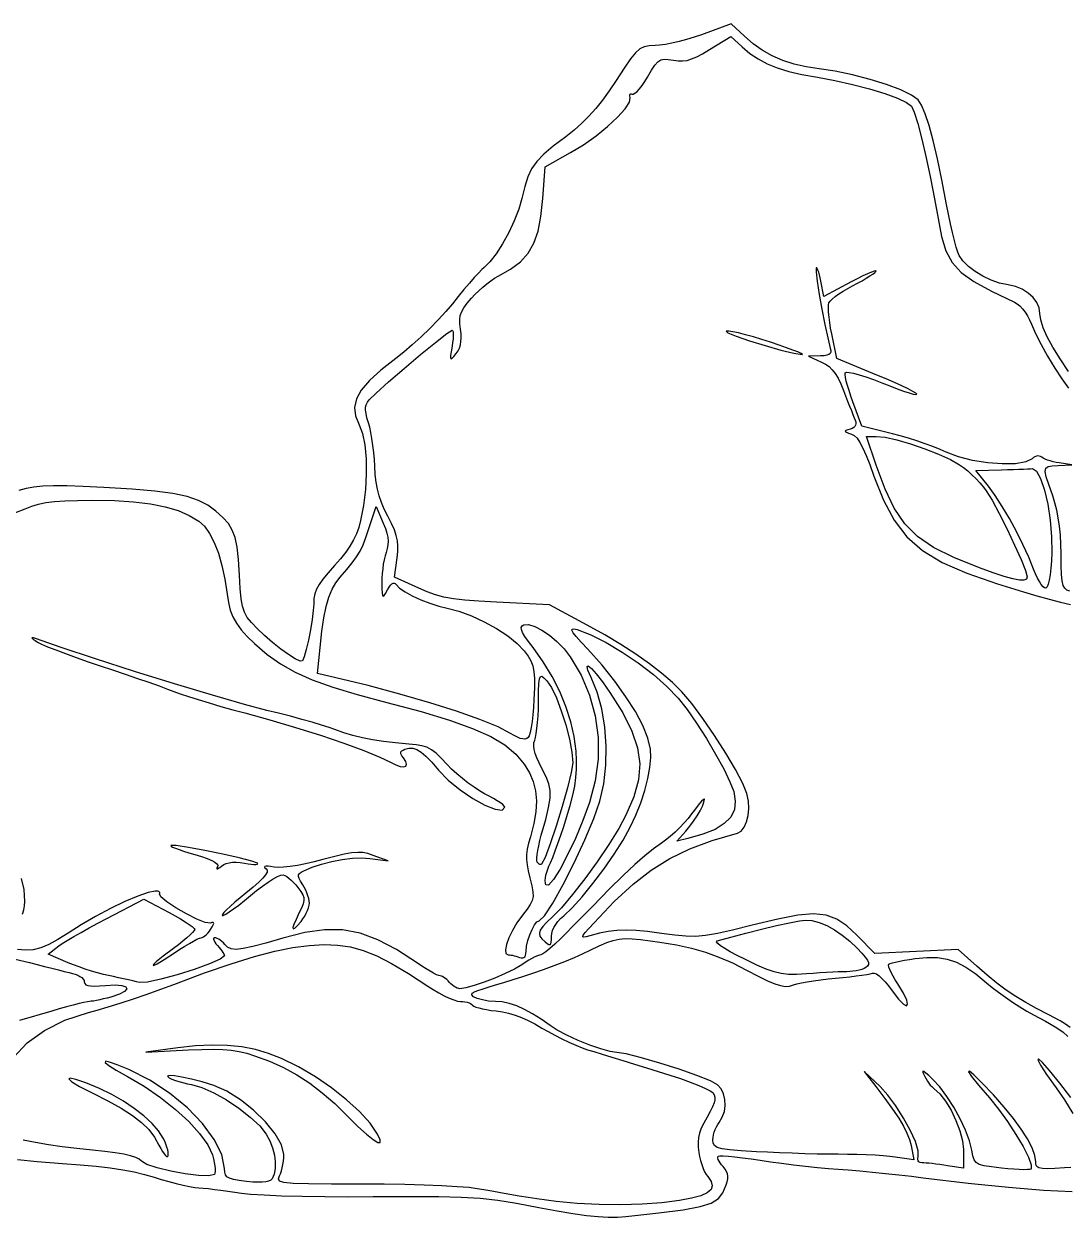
# Model space of a CAD drawing. Header units: metres. Extents: x 225 to 2031, y 224 to 1081.
# Drawn here: x 1498.9 to 1848.6, y 242.4 to 642.3 of the extents above; entities that cross this region are included whole.
import ezdxf

# ---------------------------------------------------------------- set-up
doc = ezdxf.new("R2010")
doc.units = ezdxf.units.M
doc.layers.add('rockery', color=7, linetype='Continuous')

msp = doc.modelspace()

# ---------------------------------------------------------------- linework, layer by layer
at = {"layer": 'rockery'}
for points in [[(1849.09, 525.76), (1846.21, 530.02), (1843.82, 533.9), (1841.94, 537.39), (1840.58, 540.46), (1839.76, 543.08), (1839.49, 545.24), (1839.21, 547.14), (1838.42, 548.96), (1837.18, 550.62), (1835.54, 552.09), (1833.56, 553.32), (1831.3, 554.24), (1828.81, 554.81), (1825.96, 555.43), (1823.1, 556.43), (1820.33, 557.73), (1817.76, 559.27), (1815.5, 560.99), (1813.67, 562.82), (1812.36, 564.7), (1811.93, 565.76), (1811.4, 567.46), (1810.79, 569.68), (1810.15, 572.33), (1809.48, 575.31), (1808.82, 578.49), (1808.19, 581.8), (1806.64, 589.97), (1805.15, 597.1), (1803.71, 603.18), (1802.34, 608.2), (1801.04, 612.16), (1799.79, 615.05), (1798.62, 616.85), (1796.46, 618.39), (1792.81, 620.12), (1788.04, 621.9), (1782.53, 623.62), (1776.68, 625.16), (1770.86, 626.4), (1765.45, 627.22), (1761.13, 627.87), (1757.08, 628.81), (1753.28, 630.05), (1749.72, 631.59), (1746.4, 633.44), (1743.3, 635.61), (1740.41, 638.1), (1736.02, 642.27), (1726, 638.65), (1723.57, 637.83), (1721.04, 637.06), (1718.53, 636.39), (1716.12, 635.82), (1713.91, 635.38), (1711.99, 635.1), (1710.46, 634.99), (1708.44, 634.92), (1706.81, 634.62), (1705.38, 633.91), (1703.92, 632.6), (1702.25, 630.51), (1700.15, 627.45), (1697.41, 623.25), (1695.1, 619.78), (1692.85, 616.68), (1690.6, 613.89), (1688.31, 611.34), (1685.9, 608.96), (1683.32, 606.69), (1680.51, 604.47), (1676.35, 601.25), (1673.18, 598.56), (1670.82, 596.12), (1669.09, 593.68), (1667.79, 590.99), (1666.75, 587.77), (1665.78, 583.79), (1664.75, 580.19), (1663.26, 576.3), (1661.42, 572.37), (1659.37, 568.6), (1657.23, 565.23), (1655.11, 562.49), (1653.15, 560.61), (1652.4, 559.93), (1651.29, 558.78), (1649.87, 557.23), (1648.22, 555.34), (1646.41, 553.21), (1644.48, 550.89), (1642.52, 548.46), (1640.32, 545.86), (1637.77, 543.07), (1634.97, 540.21), (1632.03, 537.38), (1629.07, 534.69), (1626.19, 532.24), (1623.52, 530.15), (1618.51, 526.24), (1614.69, 522.76), (1611.99, 519.58), (1610.36, 516.62), (1609.73, 513.76), (1610.06, 510.91), (1611.27, 507.95), (1612.38, 505.04), (1613.15, 501.17), (1613.57, 496.58), (1613.64, 491.51), (1613.37, 486.21), (1612.73, 480.9), (1611.75, 475.83), (1611.11, 473.54), (1610.33, 471.4), (1609.37, 469.34), (1608.19, 467.3), (1606.76, 465.23), (1605.03, 463.06), (1602.99, 460.73), (1600.83, 458.3), (1599.14, 456.24), (1597.88, 454.44), (1596.99, 452.81), (1596.42, 451.25), (1596.11, 449.68), (1596.02, 447.99), (1595.88, 445.69), (1595.48, 442.64), (1594.91, 439.22), (1594.23, 435.77), (1593.52, 432.65), (1592.83, 430.2), (1592.24, 428.79), (1591.45, 428.77), (1589.83, 429.54), (1587.62, 430.94), (1585.01, 432.8), (1582.25, 434.98), (1579.55, 437.31), (1577.13, 439.63), (1575.19, 441.67), (1573.77, 443.41), (1572.78, 445.13), (1572.11, 447.12), (1571.67, 449.66), (1571.37, 453.05), (1571.11, 457.56), (1570.77, 462.82), (1570.33, 466.92), (1569.69, 470.12), (1568.75, 472.66), (1567.43, 474.81), (1565.62, 476.82), (1563.24, 478.95), (1560.51, 480.96), (1557.39, 482.57), (1553.6, 483.85), (1548.83, 484.87), (1542.79, 485.67), (1535.18, 486.34), (1525.71, 486.92), (1518.8, 487.27), (1513.24, 487.46), (1508.8, 487.49), (1505.22, 487.36), (1502.25, 487.05), (1499.66, 486.55), (1497.18, 485.86)], [(1849.64, 306.02), (1848.06, 307.1), (1846.29, 308.2), (1844.38, 309.27), (1842.42, 310.27), (1838.36, 312.31), (1834.7, 314.31), (1831.34, 316.34), (1828.14, 318.5), (1824.98, 320.87), (1821.75, 323.51), (1818.32, 326.53), (1812.1, 332.15), (1798.11, 331.47), (1784.12, 330.8), (1778.14, 336.9), (1774.71, 340.09), (1771.41, 342.32), (1767.85, 343.62), (1763.62, 344.03), (1758.34, 343.59), (1751.61, 342.33), (1743.04, 340.29), (1736.41, 338.65), (1731.35, 337.5), (1727.39, 336.8), (1724.02, 336.49), (1720.76, 336.53), (1717.1, 336.89), (1712.57, 337.51), (1707.97, 338.11), (1704.09, 338.49), (1700.73, 338.63), (1697.69, 338.53), (1694.79, 338.18), (1691.81, 337.58), (1688.57, 336.71), (1687.34, 336.37), (1686.56, 336.25), (1686.24, 336.41), (1686.4, 336.91), (1687.07, 337.81), (1688.26, 339.18), (1689.99, 341.08), (1696.79, 348.16), (1703.09, 353.99), (1709.2, 358.74), (1715.44, 362.64), (1722.11, 365.86), (1729.55, 368.62), (1738.06, 371.1), (1739.32, 371.79), (1740.36, 373.08), (1741.15, 374.85), (1741.66, 376.97), (1741.87, 379.35), (1741.75, 381.85), (1741.27, 384.37), (1739.92, 387.74), (1737.46, 392.42), (1734.19, 397.93), (1730.43, 403.78), (1726.51, 409.48), (1722.73, 414.52), (1719.4, 418.43), (1716.26, 421.55), (1712.63, 424.71), (1708.54, 427.89), (1704, 431.11), (1699.01, 434.34), (1693.59, 437.58), (1687.75, 440.82), (1675.04, 447.63), (1657.25, 448.51), (1651.43, 448.83), (1646.72, 449.2), (1642.88, 449.65), (1639.66, 450.22), (1636.81, 450.97), (1634.1, 451.93), (1631.28, 453.15), (1623.11, 456.9), (1623.99, 463.33), (1624.22, 465.45), (1624.27, 467.34), (1624.11, 469.09), (1623.72, 470.85), (1623.07, 472.72), (1622.13, 474.82), (1620.87, 477.29), (1619.7, 479.63), (1618.74, 481.88), (1617.98, 484.09), (1617.39, 486.35), (1616.96, 488.73), (1616.66, 491.28), (1616.49, 494.09), (1616.36, 496.35), (1616.15, 498.69), (1615.87, 501.04), (1615.55, 503.29), (1615.19, 505.37), (1614.8, 507.18), (1614.4, 508.64), (1613.89, 510.31), (1613.56, 511.69), (1613.41, 512.84), (1613.44, 513.81), (1613.64, 514.67), (1614.03, 515.46), (1614.61, 516.25), (1616.92, 518.54), (1621.07, 522.27), (1626.3, 526.78), (1631.82, 531.43), (1636.87, 535.56), (1640.66, 538.52), (1642.42, 539.65), (1642.6, 539.51), (1642.73, 539.11), (1642.79, 538.47), (1642.79, 537.65), (1642.73, 536.65), (1642.6, 535.53), (1642.42, 534.31), (1642.11, 532.43), (1641.94, 531.13), (1641.92, 530.35), (1642.08, 530.07), (1642.42, 530.24), (1642.99, 530.84), (1643.79, 531.82), (1644.4, 532.7), (1644.87, 533.66), (1645.2, 534.69), (1645.4, 535.83), (1645.47, 537.07), (1645.42, 538.44), (1645.24, 539.95), (1645.02, 541.72), (1644.99, 543.22), (1645.18, 544.56), (1645.63, 545.84), (1646.38, 547.16), (1647.46, 548.63), (1648.91, 550.34), (1650.05, 551.57), (1651.33, 552.81), (1652.68, 554.03), (1654.06, 555.17), (1655.42, 556.19), (1656.68, 557.04), (1657.81, 557.69), (1662.01, 560.05), (1665.34, 562.56), (1667.92, 565.4), (1669.85, 568.76), (1671.25, 572.81), (1672.2, 577.74), (1672.82, 583.73), (1673.62, 594.36), (1682.16, 599.13), (1686.46, 601.77), (1690.67, 604.76), (1694.54, 607.9), (1697.85, 610.97), (1700.38, 613.76), (1701.88, 616.06), (1702.14, 617.64), (1702.01, 618.05), (1701.96, 618.39), (1701.98, 618.64), (1702.07, 618.8), (1702.23, 618.88), (1702.46, 618.85), (1702.74, 618.71), (1703.15, 618.69), (1703.72, 619.02), (1704.42, 619.64), (1705.22, 620.53), (1706.09, 621.65), (1707, 622.97), (1707.91, 624.45), (1709.3, 626.76), (1710.43, 628.44), (1711.42, 629.56), (1712.4, 630.2), (1713.51, 630.44), (1714.87, 630.38), (1716.61, 630.1), (1718.2, 629.88), (1719.69, 629.85), (1721.17, 630.05), (1722.71, 630.51), (1724.42, 631.24), (1726.38, 632.27), (1728.68, 633.64), (1735.91, 638.08), (1739.64, 634.59), (1742.23, 632.39), (1744.97, 630.51), (1747.99, 628.9), (1751.38, 627.53), (1755.25, 626.35), (1759.71, 625.31), (1764.88, 624.38), (1770.77, 623.29), (1776.69, 621.95), (1782.34, 620.46), (1787.43, 618.89), (1791.68, 617.35), (1794.79, 615.91), (1796.47, 614.67), (1797.32, 612.73), (1798.49, 608.92), (1799.86, 603.67), (1801.33, 597.42), (1802.8, 590.6), (1804.17, 583.67), (1805.33, 577.05), (1806.48, 571), (1807.94, 566.2), (1810.02, 562.32), (1813.05, 559), (1817.34, 555.91), (1823.19, 552.69), (1830.92, 549.02), (1831.82, 548.49), (1832.74, 547.74), (1833.63, 546.8), (1834.49, 545.69), (1835.29, 544.46), (1836, 543.12), (1836.61, 541.7), (1837.99, 538.51), (1839.85, 534.82), (1842.05, 530.89), (1844.43, 526.96), (1846.83, 523.3), (1849.09, 520.16)], [(1849.45, 452.19), (1848.49, 452.56), (1847.77, 453.15), (1847.26, 454.11), (1846.91, 455.6), (1846.7, 457.75), (1846.6, 460.71), (1846.56, 464.64), (1846.49, 467.89), (1846.31, 470.99), (1846.02, 473.93), (1845.62, 476.71), (1845.11, 479.34), (1844.49, 481.81), (1843.76, 484.12), (1842.45, 487.87), (1841.6, 490.54), (1841.26, 492.32), (1841.45, 493.39), (1842.2, 493.95), (1843.55, 494.19), (1845.54, 494.3), (1850.16, 494.52), (1845.89, 495.14), (1844.88, 495.32), (1843.86, 495.54), (1842.89, 495.81), (1841.99, 496.1), (1841.2, 496.41), (1840.55, 496.72), (1840.09, 497.03), (1839.68, 497.3), (1839.23, 497.45), (1838.75, 497.5), (1838.27, 497.43), (1837.78, 497.25), (1837.3, 496.97), (1836.85, 496.58), (1834.69, 495.48), (1831.23, 494.9), (1826.86, 494.81), (1821.95, 495.18), (1816.91, 495.99), (1812.13, 497.19), (1808, 498.76), (1805.98, 499.66), (1803.59, 500.62), (1800.95, 501.6), (1798.17, 502.56), (1795.36, 503.46), (1792.62, 504.27), (1790.07, 504.95), (1779.81, 507.5), (1776.76, 515.67), (1776.07, 517.57), (1775.47, 519.4), (1774.96, 521.09), (1774.56, 522.58), (1774.3, 523.82), (1774.17, 524.74), (1774.2, 525.29), (1774.62, 525.51), (1775.57, 525.48), (1777.02, 525.21), (1778.88, 524.71), (1781.11, 523.99), (1783.66, 523.09), (1786.45, 522), (1789.14, 520.94), (1791.6, 520.01), (1793.79, 519.24), (1795.61, 518.64), (1797, 518.24), (1797.88, 518.07), (1798.2, 518.15), (1797.84, 518.5), (1796.83, 519.1), (1795.25, 519.93), (1793.17, 520.93), (1790.69, 522.07), (1787.87, 523.31), (1784.81, 524.6), (1771.43, 530.17), (1769.68, 538.4), (1769.31, 540.34), (1769, 542.23), (1768.78, 544.01), (1768.63, 545.62), (1768.58, 546.99), (1768.62, 548.07), (1768.76, 548.78), (1769.14, 549.36), (1769.85, 550.08), (1770.84, 550.91), (1772.07, 551.8), (1773.48, 552.72), (1775.03, 553.64), (1776.67, 554.51), (1778.31, 555.37), (1779.86, 556.22), (1781.27, 557.04), (1782.49, 557.79), (1783.48, 558.45), (1784.18, 558.99), (1784.54, 559.38), (1784.48, 559.54), (1783.95, 559.44), (1783.02, 559.1), (1781.72, 558.54), (1780.11, 557.79), (1778.25, 556.87), (1776.18, 555.79), (1767.02, 550.93), (1766.07, 556.03), (1765.83, 557.18), (1765.58, 558.21), (1765.32, 559.08), (1765.07, 559.77), (1764.84, 560.25), (1764.63, 560.5), (1764.45, 560.48), (1764.43, 559.14), (1764.82, 556), (1765.5, 551.64), (1766.39, 546.64), (1767.36, 541.58), (1768.34, 537.04), (1769.2, 533.6), (1769.35, 532.85), (1769.33, 532.25), (1769.12, 531.79), (1768.68, 531.45), (1768.02, 531.21), (1767.1, 531.06), (1765.9, 530.99), (1761.89, 530.88), (1766.29, 528.95), (1767.62, 528.26), (1768.8, 527.43), (1769.87, 526.4), (1770.85, 525.13), (1771.78, 523.57), (1772.69, 521.7), (1773.62, 519.45), (1774.32, 517.66), (1775.01, 515.89), (1775.67, 514.21), (1776.27, 512.67), (1776.8, 511.33), (1777.22, 510.26), (1777.52, 509.52), (1777.72, 508.87), (1777.78, 508.29), (1777.7, 507.79), (1777.47, 507.36), (1777.09, 506.99), (1776.56, 506.7), (1775.88, 506.47), (1775.02, 506.23), (1774.46, 506.02), (1774.2, 505.83), (1774.25, 505.63), (1774.61, 505.41), (1775.29, 505.14), (1776.29, 504.8), (1777.24, 504.31), (1778.18, 503.41), (1779.14, 502.04), (1780.15, 500.15), (1781.25, 497.69), (1782.47, 494.58), (1783.83, 490.77), (1787.02, 482.62), (1790.59, 475.93), (1794.85, 470.43), (1800.12, 465.82), (1806.73, 461.84), (1815, 458.2), (1825.25, 454.62), (1829.56, 453.26), (1833.99, 451.93), (1838.39, 450.67), (1842.57, 449.51), (1846.38, 448.52), (1849.66, 447.72)], [(1495.85, 478.45), (1499.35, 479.8), (1501.51, 480.68), (1503.74, 481.37), (1506.21, 481.89), (1509.1, 482.25), (1512.58, 482.48), (1516.81, 482.61), (1521.99, 482.65), (1529.22, 482.53), (1535.63, 482.13), (1541.29, 481.44), (1546.25, 480.46), (1550.57, 479.18), (1554.3, 477.57), (1557.5, 475.64), (1559.38, 473.91), (1561.11, 471.52), (1562.68, 468.51), (1564.07, 464.92), (1565.26, 460.81), (1566.24, 456.2), (1566.99, 451.15), (1567.42, 448.34), (1568.06, 445.86), (1568.95, 443.59), (1570.15, 441.43), (1571.72, 439.28), (1573.72, 437.04), (1576.21, 434.61), (1580.41, 430.98), (1584.85, 427.83), (1589.8, 425.05), (1595.55, 422.49), (1602.4, 420.03), (1610.64, 417.55), (1620.55, 414.9), (1632.08, 411.82), (1641.57, 408.96), (1649.26, 406.22), (1655.37, 403.48), (1660.14, 400.64), (1663.82, 397.6), (1666.62, 394.25), (1668.37, 391.34), (1669.63, 388.36), (1670.39, 385.23), (1670.67, 381.88), (1670.47, 378.26), (1669.8, 374.29), (1668.65, 369.92), (1668.04, 367.7), (1667.62, 365.77), (1667.4, 364), (1667.38, 362.26), (1667.55, 360.45), (1667.91, 358.43), (1668.47, 356.1), (1669.12, 353.49), (1669.5, 351.49), (1669.57, 349.91), (1669.3, 348.54), (1668.64, 347.17), (1667.55, 345.58), (1665.99, 343.59), (1664.16, 341.05), (1662.62, 338.46), (1661.42, 335.98), (1660.63, 333.76), (1660.3, 331.98), (1660.48, 330.79), (1661.25, 330.36), (1661.64, 330.34), (1662.12, 330.27), (1662.65, 330.17), (1663.23, 330.03), (1663.82, 329.87), (1664.41, 329.69), (1664.96, 329.49), (1665.59, 329.31), (1666.11, 329.27), (1666.52, 329.39), (1666.83, 329.68), (1667.05, 330.13), (1667.17, 330.76), (1667.21, 331.56), (1667.37, 333.23), (1667.81, 335.11), (1668.46, 337.04), (1669.23, 338.84), (1670.06, 340.34), (1670.86, 341.37), (1671.58, 341.75), (1673.34, 343.36), (1676.17, 347.67), (1679.64, 353.88), (1683.36, 361.2), (1686.92, 368.83), (1689.93, 375.97), (1691.96, 381.83), (1693.23, 387.62), (1693.92, 393.84), (1694.03, 400.26), (1693.58, 406.65), (1692.59, 412.76), (1691.09, 418.38), (1689.07, 423.26), (1687.96, 425.69), (1687.66, 426.95), (1688.08, 427.12), (1689.14, 426.27), (1690.76, 424.47), (1692.84, 421.78), (1695.3, 418.28), (1699.63, 411.38), (1702.72, 405.26), (1704.6, 399.65), (1705.3, 394.29), (1704.87, 388.93), (1703.32, 383.3), (1700.7, 377.14), (1698.27, 372.65), (1694.95, 367.31), (1691.06, 361.54), (1686.91, 355.8), (1682.83, 350.51), (1679.13, 346.12), (1676.13, 343.07), (1674.19, 341.3), (1672.82, 339.85), (1671.99, 338.63), (1671.67, 337.59), (1671.86, 336.62), (1672.51, 335.66), (1673.62, 334.63), (1674.3, 334.1), (1674.83, 333.81), (1675.22, 333.77), (1675.48, 334), (1675.65, 334.52), (1675.73, 335.34), (1675.75, 336.49), (1675.85, 337.48), (1676.11, 338.49), (1676.55, 339.52), (1677.15, 340.54), (1677.9, 341.54), (1678.79, 342.51), (1679.82, 343.43), (1682.64, 346.07), (1685.97, 349.76), (1689.58, 354.19), (1693.23, 359.04), (1696.7, 364.01), (1699.75, 368.79), (1702.15, 373.07), (1704.04, 377.11), (1705.67, 381.27), (1707.02, 385.41), (1708.06, 389.41), (1708.74, 393.14), (1709.03, 396.47), (1708.91, 399.28), (1708.02, 402.93), (1706.31, 407.15), (1703.85, 411.81), (1700.71, 416.81), (1696.96, 422.04), (1692.68, 427.37), (1687.92, 432.7), (1685.67, 435.14), (1684.06, 436.97), (1683.04, 438.27), (1682.58, 439.1), (1682.66, 439.5), (1683.24, 439.54), (1684.3, 439.29), (1688.94, 437.52), (1694.08, 434.95), (1699.46, 431.77), (1704.82, 428.13), (1709.9, 424.22), (1714.45, 420.21), (1718.21, 416.28), (1721.17, 412.51), (1724.39, 407.9), (1727.66, 402.81), (1730.75, 397.61), (1733.46, 392.67), (1735.55, 388.35), (1736.82, 385.02), (1737.36, 381.83), (1737.03, 378.99), (1735.8, 376.49), (1733.65, 374.29), (1730.55, 372.38), (1726.47, 370.71), (1721.4, 369.27), (1717.75, 368.4), (1720.78, 371.8), (1722.1, 373.4), (1723.37, 375.12), (1724.53, 376.89), (1725.53, 378.6), (1726.32, 380.15), (1726.83, 381.47), (1727.01, 382.45), (1726.89, 382.52), (1726.57, 382.29), (1726.06, 381.77), (1725.39, 381.01), (1724.59, 380.02), (1723.68, 378.85), (1722.7, 377.52), (1721.56, 376.05), (1720.21, 374.51), (1718.72, 372.95), (1717.15, 371.42), (1715.56, 370), (1714.01, 368.73), (1712.57, 367.69), (1709.96, 365.83), (1707.06, 363.51), (1703.73, 360.58), (1699.8, 356.89), (1695.12, 352.31), (1689.55, 346.69), (1682.91, 339.88), (1680.77, 337.7), (1678.72, 335.7), (1676.83, 333.93), (1675.17, 332.46), (1673.8, 331.33), (1672.79, 330.61), (1672.21, 330.36), (1671.74, 330.27), (1671.05, 330.02), (1670.19, 329.62), (1669.19, 329.11), (1668.09, 328.49), (1666.93, 327.79), (1665.76, 327.03), (1663.29, 325.56), (1660.17, 324.02), (1656.7, 322.5), (1653.16, 321.12), (1649.85, 320), (1647.06, 319.25), (1645.06, 318.97), (1644.63, 319.03), (1644.13, 319.19), (1643.61, 319.44), (1643.07, 319.77), (1642.54, 320.17), (1642.03, 320.62), (1641.58, 321.1), (1641.58, 321.1), (1641.14, 321.59), (1640.67, 322.04), (1640.18, 322.44), (1639.7, 322.77), (1639.24, 323.02), (1638.82, 323.18), (1638.46, 323.24), (1637.99, 323.35), (1637.23, 323.68), (1636.24, 324.19), (1635.06, 324.86), (1633.74, 325.66), (1632.32, 326.56), (1630.86, 327.54), (1623.82, 332.08), (1617.48, 335.41), (1611.55, 337.58), (1605.71, 338.66), (1599.66, 338.7), (1593.09, 337.76), (1585.68, 335.9), (1579.94, 334.25), (1575.57, 333.1), (1572.33, 332.41), (1570, 332.16), (1568.36, 332.32), (1567.18, 332.88), (1566.23, 333.8), (1565.76, 334.31), (1565.25, 334.79), (1564.73, 335.21), (1564.21, 335.56), (1563.72, 335.82), (1563.27, 335.99), (1562.88, 336.05), (1562.61, 335.98), (1562.48, 335.79), (1562.48, 335.48), (1562.62, 335.08), (1562.88, 334.59), (1563.27, 334.05), (1563.77, 333.45), (1564.31, 332.83), (1564.8, 332.22), (1565.24, 331.64), (1565.61, 331.11), (1565.88, 330.65), (1566.06, 330.28), (1566.12, 330.03), (1564.73, 328.88), (1561.08, 327.27), (1556, 325.43), (1550.3, 323.64), (1544.79, 322.14), (1540.31, 321.2), (1537.66, 321.07), (1536.66, 321.31), (1535.4, 321.6), (1533.93, 321.93), (1532.32, 322.29), (1530.63, 322.66), (1528.92, 323.03), (1527.27, 323.38), (1525.54, 323.78), (1523.6, 324.3), (1521.54, 324.91), (1519.44, 325.57), (1517.39, 326.28), (1515.47, 326.99), (1513.76, 327.68), (1507.07, 330.55), (1510.62, 333.29), (1511.76, 334.08), (1513.44, 335.15), (1515.58, 336.43), (1518.06, 337.86), (1520.8, 339.39), (1523.69, 340.96), (1526.63, 342.52), (1539.11, 349.02), (1547.63, 344.47), (1549.58, 343.4), (1551.37, 342.37), (1552.96, 341.39), (1554.28, 340.52), (1555.29, 339.77), (1555.93, 339.2), (1556.16, 338.82), (1555.97, 338.43), (1555.43, 337.81), (1554.59, 336.98), (1553.49, 336), (1552.16, 334.9), (1550.67, 333.72), (1549.04, 332.49), (1545.61, 329.91), (1543.35, 328.08), (1542.26, 327.02), (1542.32, 326.76), (1543.53, 327.33), (1545.88, 328.74), (1549.38, 331.03), (1551.12, 332.18), (1552.8, 333.24), (1554.35, 334.17), (1555.74, 334.95), (1556.89, 335.54), (1557.76, 335.92), (1558.29, 336.05), (1558.67, 336.13), (1559.11, 336.34), (1559.58, 336.67), (1560.08, 337.1), (1560.58, 337.62), (1561.05, 338.21), (1561.49, 338.85), (1562.01, 339.7), (1562.34, 340.35), (1562.51, 340.79), (1562.49, 341.06), (1562.3, 341.16), (1561.93, 341.11), (1561.38, 340.93), (1559.68, 341.15), (1556.82, 342.29), (1553.34, 344.05), (1549.8, 346.1), (1546.76, 348.13), (1544.75, 349.8), (1544.34, 350.81), (1544.48, 351.02), (1544.49, 351.21), (1544.37, 351.38), (1544.14, 351.52), (1543.8, 351.62), (1543.36, 351.69), (1542.84, 351.71), (1540.51, 351.27), (1537.03, 350.04), (1532.72, 348.19), (1527.9, 345.86), (1522.91, 343.22), (1518.06, 340.43), (1513.68, 337.64), (1510.3, 335.47), (1507.29, 333.83), (1504.54, 332.7), (1501.94, 332.05), (1499.37, 331.85), (1496.72, 332.07)], [(1498.47, 343.98), (1498.89, 345.37), (1499.13, 346.78), (1499.21, 348.25), (1498.96, 352.27), (1498.09, 355.95)], [(1495.45, 295.94), (1500.01, 300.83), (1505.76, 305.01), (1512.63, 308.41), (1520.57, 310.98), (1523.48, 311.78), (1527.08, 312.86), (1531.18, 314.16), (1535.61, 315.62), (1540.19, 317.2), (1544.76, 318.83), (1549.13, 320.44), (1559.44, 324.25), (1568.39, 327.34), (1576.18, 329.75), (1583.01, 331.56), (1589.06, 332.79), (1594.52, 333.51), (1599.58, 333.76), (1604.06, 333.59), (1608.34, 332.96), (1612.65, 331.77), (1617.18, 329.95), (1622.15, 327.41), (1627.77, 324.07), (1634.25, 319.83), (1636.08, 318.66), (1637.93, 317.58), (1639.74, 316.63), (1641.44, 315.83), (1642.96, 315.22), (1644.24, 314.83), (1645.2, 314.7), (1645.98, 314.66), (1646.74, 314.57), (1647.45, 314.42), (1648.09, 314.23), (1648.62, 314), (1649.04, 313.74), (1649.3, 313.46), (1649.67, 313.16), (1650.36, 312.84), (1651.35, 312.53), (1652.58, 312.23), (1653.99, 311.96), (1655.55, 311.72), (1657.2, 311.53), (1659.28, 311.25), (1661.38, 310.79), (1663.52, 310.16), (1665.7, 309.34), (1667.92, 308.35), (1670.2, 307.17), (1672.54, 305.81), (1674.6, 304.61), (1676.86, 303.38), (1679.23, 302.18), (1681.6, 301.05), (1683.9, 300.04), (1686.01, 299.19), (1687.86, 298.55), (1689.92, 297.9), (1692.67, 297.05), (1695.95, 296.04), (1699.62, 294.91), (1703.54, 293.71), (1707.56, 292.48), (1711.53, 291.26), (1715.36, 290.06), (1718.97, 288.84), (1722.24, 287.66), (1725.08, 286.56), (1727.35, 285.58), (1728.96, 284.77), (1729.79, 284.17), (1730.26, 283.45), (1730.51, 282.68), (1730.51, 281.79), (1730.27, 280.72), (1729.75, 279.43), (1728.96, 277.85), (1727.87, 275.93), (1726.77, 273.95), (1725.94, 272.21), (1725.35, 270.62), (1725, 269.09), (1724.85, 267.55), (1724.89, 265.91), (1725.11, 264.1), (1725.36, 262.75), (1725.7, 261.38), (1726.11, 260.04), (1726.57, 258.79), (1727.07, 257.67), (1727.58, 256.73), (1728.09, 256.02), (1729.26, 254.35), (1729.65, 252.91), (1729.23, 251.67), (1727.96, 250.58), (1725.8, 249.63), (1722.72, 248.79), (1718.68, 248.01), (1712.75, 247.25), (1706.12, 246.77), (1699.02, 246.57), (1691.69, 246.65), (1684.38, 247), (1677.33, 247.63), (1670.77, 248.53), (1670.77, 248.53), (1667.94, 249), (1664.9, 249.52), (1661.77, 250.05), (1658.68, 250.58), (1655.75, 251.09), (1653.09, 251.56), (1650.84, 251.96), (1648.1, 252.32), (1644.07, 252.64), (1638.98, 252.93), (1633.07, 253.17), (1626.56, 253.35), (1619.7, 253.47), (1612.71, 253.51), (1602.03, 253.52), (1594.32, 253.59), (1589.13, 253.75), (1586.01, 254.05), (1584.52, 254.54), (1584.19, 255.26), (1584.59, 256.25), (1584.93, 256.99), (1585.24, 257.9), (1585.51, 258.94), (1585.73, 260.06), (1585.91, 261.22), (1586.02, 262.37), (1586.06, 263.46), (1585.27, 266.64), (1583.1, 270.36), (1579.88, 274.33), (1575.9, 278.25), (1571.48, 281.79), (1566.92, 284.67), (1562.55, 286.58), (1558.64, 287.74), (1555.02, 288.68), (1551.86, 289.39), (1549.35, 289.81), (1547.69, 289.94), (1547.04, 289.72), (1547.59, 289.14), (1548.21, 288.81), (1549.06, 288.45), (1550.08, 288.1), (1551.23, 287.75), (1552.47, 287.42), (1553.75, 287.13), (1555.03, 286.89), (1558.5, 285.9), (1562.52, 284.11), (1566.77, 281.72), (1570.96, 278.94), (1574.78, 275.96), (1577.94, 272.99), (1580.14, 270.21), (1581.33, 267.98), (1582.23, 265.62), (1582.84, 263.24), (1583.14, 260.93), (1583.11, 258.78), (1582.76, 256.86), (1582.06, 255.29), (1581.61, 254.83), (1580.93, 254.48), (1580, 254.25), (1578.8, 254.12), (1577.34, 254.11), (1575.58, 254.21), (1573.54, 254.42), (1571.04, 254.74), (1569.17, 255.08), (1567.84, 255.48), (1566.95, 255.99), (1566.43, 256.66), (1566.19, 257.55), (1566.12, 258.71), (1565.23, 263.38), (1562.69, 268.49), (1558.77, 273.8), (1553.7, 279.05), (1547.72, 283.99), (1541.09, 288.37), (1534.04, 291.94), (1530.16, 293.52), (1527.54, 294.42), (1526.2, 294.66), (1526.13, 294.27), (1527.35, 293.27), (1529.85, 291.71), (1533.64, 289.61), (1539.25, 286.31), (1544.67, 282.57), (1549.69, 278.56), (1554.12, 274.46), (1557.79, 270.44), (1560.5, 266.67), (1562.05, 263.34), (1562.41, 262.03), (1562.69, 260.78), (1562.89, 259.62), (1563, 258.6), (1563.01, 257.75), (1562.93, 257.12), (1562.75, 256.75), (1560.93, 256.31), (1557.44, 256.43), (1552.93, 256.99), (1548.1, 257.86), (1543.6, 258.93), (1540.1, 260.08), (1538.28, 261.17), (1537.56, 261.83), (1536.36, 262.43), (1534.65, 262.99), (1532.39, 263.5), (1529.52, 263.98), (1526.02, 264.44), (1521.84, 264.89), (1516.64, 265.44), (1511.74, 266.04), (1507.11, 266.7), (1502.75, 267.42), (1498.64, 268.2)], [(1849.88, 259.06), (1847.67, 258.91), (1844.43, 258.74), (1842.01, 258.68), (1840.28, 258.75), (1839.14, 258.99), (1838.46, 259.42), (1838.14, 260.06), (1838.06, 260.94), (1837.74, 263.1), (1836.81, 265.67), (1835.29, 268.63), (1833.22, 271.93), (1830.61, 275.51), (1827.5, 279.34), (1823.91, 283.38), (1820.02, 287.47), (1817.31, 290.12), (1815.81, 291.34), (1815.55, 291.15), (1816.57, 289.59), (1818.9, 286.66), (1822.56, 282.39), (1825.6, 278.66), (1828.62, 274.47), (1831.43, 270.16), (1833.82, 266.07), (1835.59, 262.54), (1836.55, 259.92), (1836.49, 258.55), (1836.09, 258.42), (1835.25, 258.35), (1834.04, 258.34), (1832.51, 258.39), (1830.72, 258.5), (1828.74, 258.66), (1826.63, 258.87), (1823.25, 259.26), (1820.8, 259.63), (1819.13, 260.09), (1818.05, 260.74), (1817.39, 261.69), (1816.98, 263.03), (1816.65, 264.87), (1815.87, 268), (1814.52, 271.58), (1812.72, 275.41), (1810.61, 279.24), (1808.29, 282.87), (1805.89, 286.06), (1803.54, 288.61), (1802.18, 289.86), (1801.19, 290.73), (1800.54, 291.21), (1800.21, 291.32), (1800.17, 291.07), (1800.4, 290.46), (1800.87, 289.51), (1801.28, 288.77), (1801.73, 288.04), (1802.22, 287.34), (1802.71, 286.71), (1803.19, 286.16), (1803.64, 285.72), (1804.04, 285.42), (1805.9, 283.8), (1807.82, 281.32), (1809.66, 278.25), (1811.31, 274.84), (1812.64, 271.34), (1813.53, 268.02), (1813.86, 265.11), (1813.86, 258.8), (1808.52, 259.68), (1807.23, 259.88), (1805.91, 260.07), (1804.6, 260.24), (1803.36, 260.38), (1802.24, 260.48), (1801.28, 260.55), (1800.54, 260.58), (1799.87, 260.63), (1799.33, 260.76), (1798.92, 260.98), (1798.65, 261.28), (1798.52, 261.66), (1798.53, 262.12), (1798.68, 262.65), (1798.67, 264.67), (1797.71, 267.75), (1796.02, 271.53), (1793.79, 275.63), (1791.22, 279.7), (1788.51, 283.36), (1785.86, 286.25), (1780.53, 291.21), (1784.41, 286.22), (1787.53, 282.14), (1790.09, 278.63), (1792.13, 275.6), (1793.71, 272.95), (1794.89, 270.6), (1795.72, 268.46), (1796.25, 266.43), (1797.21, 261.63), (1790.94, 262.56), (1789.17, 262.78), (1786.88, 262.97), (1784.2, 263.15), (1781.24, 263.29), (1778.12, 263.4), (1774.95, 263.47), (1771.86, 263.49), (1768.54, 263.52), (1764.75, 263.58), (1760.64, 263.69), (1756.39, 263.82), (1752.16, 263.98), (1748.13, 264.17), (1744.45, 264.37), (1739.31, 264.7), (1735.54, 265.01), (1732.93, 265.37), (1731.27, 265.82), (1730.34, 266.43), (1729.94, 267.25), (1729.86, 268.35), (1729.91, 269.13), (1730.07, 269.99), (1730.32, 270.89), (1730.64, 271.8), (1731.03, 272.68), (1731.47, 273.49), (1731.95, 274.2), (1733, 275.96), (1733.68, 277.88), (1733.98, 279.87), (1733.9, 281.84), (1733.45, 283.71), (1732.63, 285.39), (1731.44, 286.79), (1729.02, 288.09), (1724.44, 289.92), (1718.51, 291.99), (1712.04, 294.06), (1705.86, 295.86), (1700.77, 297.13), (1697.6, 297.61), (1695.36, 297.94), (1692.23, 298.81), (1688.55, 300.1), (1684.66, 301.66), (1680.92, 303.36), (1677.67, 305.05), (1675.25, 306.6), (1672.28, 308.74), (1669.42, 310.55), (1666.69, 312.04), (1664.07, 313.2), (1661.57, 314.04), (1659.2, 314.54), (1656.96, 314.72), (1654.63, 314.86), (1652.56, 315.2), (1650.86, 315.71), (1649.65, 316.3), (1649.05, 316.93), (1649.18, 317.54), (1650.17, 318.07), (1651.01, 318.34), (1652.5, 318.81), (1654.52, 319.45), (1656.99, 320.23), (1659.81, 321.11), (1662.87, 322.07), (1666.09, 323.08), (1669.48, 324.19), (1673.06, 325.44), (1676.67, 326.77), (1680.18, 328.13), (1683.46, 329.47), (1686.36, 330.74), (1688.74, 331.87), (1691.77, 333.36), (1694.26, 334.45), (1696.41, 335.18), (1698.42, 335.61), (1700.47, 335.76), (1702.78, 335.68), (1705.52, 335.42), (1712.01, 334.59), (1717.66, 333.66), (1722.7, 332.55), (1727.34, 331.22), (1731.82, 329.59), (1736.36, 327.6), (1741.16, 325.19), (1745.05, 323.18), (1748.15, 321.67), (1750.6, 320.64), (1752.55, 320.02), (1754.15, 319.77), (1755.52, 319.86), (1756.82, 320.23), (1757.93, 320.57), (1759.49, 320.93), (1761.41, 321.29), (1763.59, 321.65), (1765.97, 321.98), (1768.45, 322.28), (1770.93, 322.52), (1773.38, 322.75), (1775.72, 323), (1777.9, 323.26), (1779.82, 323.52), (1781.42, 323.76), (1782.61, 323.99), (1783.33, 324.18), (1783.91, 324.21), (1784.65, 323.91), (1785.53, 323.31), (1786.51, 322.43), (1787.59, 321.29), (1788.73, 319.91), (1789.92, 318.31), (1792.08, 315.5), (1793.7, 313.85), (1794.73, 313.29), (1795.12, 313.75), (1794.8, 315.17), (1793.72, 317.47), (1791.83, 320.59), (1790.98, 321.93), (1790.24, 323.2), (1789.63, 324.37), (1789.16, 325.39), (1788.87, 326.22), (1788.75, 326.83), (1788.84, 327.17), (1789.23, 327.38), (1790.01, 327.64), (1791.1, 327.92), (1792.45, 328.21), (1794.02, 328.51), (1795.75, 328.8), (1797.59, 329.06), (1801.61, 329.45), (1805.17, 329.42), (1808.42, 328.9), (1811.53, 327.84), (1814.66, 326.2), (1817.96, 323.91), (1821.6, 320.92), (1823.44, 319.4), (1825.57, 317.78), (1827.89, 316.11), (1830.32, 314.46), (1832.76, 312.89), (1835.1, 311.48), (1837.26, 310.28), (1841.37, 308.06), (1844.61, 306.16), (1847.09, 304.49), (1848.87, 302.99)], [(1495.99, 328.86), (1500.76, 327.71), (1503.28, 327.08), (1505.79, 326.45), (1508.21, 325.85), (1510.46, 325.29), (1512.43, 324.8), (1514.05, 324.41), (1515.23, 324.12), (1516.12, 323.86), (1516.94, 323.52), (1517.67, 323.12), (1518.28, 322.68), (1518.74, 322.22), (1519.04, 321.75), (1519.14, 321.29), (1519.26, 320.74), (1519.62, 320.33), (1520.27, 320.05), (1521.22, 319.89), (1522.52, 319.84), (1524.19, 319.9), (1526.26, 320.07), (1529.47, 320.23), (1531.74, 320.05), (1533.04, 319.58), (1533.36, 318.9), (1532.64, 318.07), (1530.88, 317.15), (1528.04, 316.2), (1526.77, 315.86), (1525.51, 315.54), (1524.31, 315.27), (1523.2, 315.04), (1522.23, 314.86), (1521.45, 314.75), (1520.89, 314.71), (1520.19, 314.62), (1518.99, 314.38), (1517.37, 314), (1515.4, 313.5), (1513.17, 312.91), (1510.75, 312.23), (1508.23, 311.5), (1497.37, 308.31)], [(1849.88, 282.51), (1846.14, 287.35), (1842.7, 291.61), (1840.29, 294.3), (1838.95, 295.46), (1838.71, 295.14), (1839.61, 293.38), (1841.67, 290.22), (1844.93, 285.71), (1847.69, 281.72), (1850.47, 277.18)], [(1496.72, 261.75), (1503.38, 261.09), (1511.87, 260.46), (1517.77, 260.02), (1523.06, 259.52), (1527.79, 258.95), (1532.03, 258.31), (1535.86, 257.57), (1539.33, 256.74), (1542.51, 255.8), (1544.95, 255.05), (1547.44, 254.34), (1549.91, 253.69), (1552.25, 253.14), (1554.37, 252.7), (1556.18, 252.4), (1557.58, 252.25), (1558.97, 252.15), (1560.71, 251.98), (1562.73, 251.75), (1564.94, 251.48), (1567.25, 251.17), (1569.57, 250.84), (1571.82, 250.49), (1574.86, 250.16), (1579.44, 249.87), (1585.29, 249.63), (1592.13, 249.45), (1599.71, 249.33), (1607.74, 249.29), (1615.96, 249.32), (1628.36, 249.4), (1637.94, 249.37), (1645.48, 249.17), (1651.81, 248.76), (1657.72, 248.08), (1664.01, 247.07), (1671.48, 245.68), (1677.64, 244.55), (1682.92, 243.67), (1687.45, 243.04), (1691.37, 242.63), (1694.79, 242.44), (1697.85, 242.46), (1700.67, 242.66), (1711.75, 243.87), (1719.87, 244.92), (1725.55, 245.95), (1729.31, 247.13), (1731.67, 248.64), (1733.17, 250.62), (1734.32, 253.26), (1734.66, 254.32), (1734.85, 255.27), (1734.88, 256.13), (1734.73, 256.95), (1734.41, 257.75), (1733.91, 258.55), (1733.23, 259.38), (1732.7, 260.01), (1732.25, 260.63), (1731.9, 261.21), (1731.65, 261.75), (1731.51, 262.21), (1731.5, 262.58), (1731.62, 262.83), (1732.15, 262.96), (1733.32, 262.96), (1735.05, 262.86), (1737.24, 262.65), (1739.8, 262.35), (1742.66, 261.96), (1745.73, 261.49), (1749.11, 260.98), (1752.88, 260.47), (1756.87, 259.97), (1760.92, 259.5), (1764.88, 259.09), (1768.57, 258.75), (1771.86, 258.49), (1775.2, 258.24), (1779.08, 257.91), (1783.31, 257.51), (1787.73, 257.07), (1792.15, 256.6), (1796.41, 256.12), (1800.33, 255.64), (1815.36, 253.86), (1828.89, 252.48), (1840.62, 251.52), (1850.27, 250.99)]]:
    msp.add_lwpolyline(points, dxfattribs=at)
for points in [[(1749.2, 535.58), (1746.25, 536.52), (1743.41, 537.37), (1740.79, 538.1), (1738.48, 538.69), (1736.57, 539.1), (1735.14, 539.33), (1734.3, 539.34), (1734.8, 538.77), (1737.67, 537.6), (1742.13, 536.08), (1747.37, 534.45), (1752.59, 532.97), (1756.99, 531.88), (1759.76, 531.43), (1759.91, 531.53), (1759.4, 531.84), (1758.29, 532.33), (1756.66, 532.97), (1754.55, 533.74), (1752.05, 534.62), (1749.2, 535.58)], [(1819.17, 460.02), (1810.63, 463.45), (1803.84, 466.84), (1798.45, 470.5), (1794.16, 474.76), (1790.64, 479.95), (1787.55, 486.37), (1784.58, 494.36), (1781.28, 504.06), (1784.61, 504.06), (1787.57, 503.73), (1791.52, 502.84), (1796.08, 501.52), (1800.84, 499.9), (1805.44, 498.11), (1809.46, 496.29), (1812.54, 494.56), (1813.86, 493.61), (1815.26, 492.47), (1816.68, 491.2), (1818.07, 489.84), (1819.37, 488.45), (1820.54, 487.08), (1821.5, 485.79), (1823.43, 482.63), (1825.84, 478.16), (1828.45, 472.96), (1830.98, 467.65), (1833.14, 462.82), (1834.65, 459.07), (1835.21, 456.99), (1834.94, 456.24), (1834.09, 455.87), (1832.6, 455.88), (1830.42, 456.3), (1827.49, 457.12), (1823.76, 458.36), (1819.17, 460.02)], [(1837.35, 459.52), (1835.7, 463.59), (1833.74, 467.87), (1831.56, 472.23), (1829.22, 476.51), (1826.83, 480.55), (1824.45, 484.21), (1822.18, 487.33), (1817.99, 492.67), (1826.6, 492.88), (1828.62, 492.93), (1830.56, 492.99), (1832.36, 493.04), (1833.96, 493.1), (1835.3, 493.15), (1836.31, 493.2), (1836.94, 493.24), (1838.32, 492.39), (1839.7, 489.89), (1840.98, 486.07), (1842.08, 481.32), (1842.91, 475.98), (1843.4, 470.43), (1843.45, 465.02), (1843.32, 462.3), (1843.12, 459.85), (1842.86, 457.7), (1842.56, 455.92), (1842.23, 454.54), (1841.86, 453.63), (1841.48, 453.22), (1841.05, 453.29), (1840.53, 453.69), (1839.93, 454.4), (1839.29, 455.38), (1838.63, 456.58), (1837.98, 457.97), (1837.35, 459.52)], [(1661.98, 404.52), (1657.81, 406.68), (1651.68, 409.19), (1643.94, 411.93), (1634.91, 414.81), (1624.93, 417.71), (1614.33, 420.54), (1603.44, 423.18), (1597.33, 424.58), (1598.2, 433.35), (1598.8, 438.74), (1599.47, 443.27), (1600.24, 447.06), (1601.13, 450.2), (1602.18, 452.82), (1603.42, 455), (1604.88, 456.87), (1607.15, 459.45), (1608.96, 461.65), (1610.4, 463.65), (1611.57, 465.63), (1612.59, 467.75), (1613.55, 470.2), (1614.56, 473.14), (1617, 480.56), (1619.37, 474.95), (1620.06, 473.21), (1620.55, 471.67), (1620.85, 470.28), (1620.97, 468.99), (1620.91, 467.74), (1620.67, 466.47), (1620.27, 465.13), (1619.94, 464.01), (1619.63, 462.68), (1619.37, 461.21), (1619.15, 459.65), (1618.98, 458.07), (1618.88, 456.53), (1618.85, 455.08), (1618.88, 453.01), (1618.94, 451.57), (1619.07, 450.74), (1619.28, 450.46), (1619.62, 450.71), (1620.11, 451.45), (1620.79, 452.64), (1621.3, 453.49), (1621.78, 454.15), (1622.24, 454.6), (1622.65, 454.86), (1623.03, 454.91), (1623.38, 454.75), (1623.68, 454.4), (1624.78, 453.24), (1626.64, 451.94), (1629.07, 450.6), (1631.89, 449.29), (1634.91, 448.11), (1637.93, 447.14), (1640.78, 446.47), (1644.7, 445.48), (1648.92, 443.93), (1653.21, 441.94), (1657.35, 439.65), (1661.11, 437.18), (1664.25, 434.66), (1666.56, 432.21), (1667.88, 430.4), (1668.83, 428.79), (1669.48, 427.15), (1669.86, 425.26), (1670.02, 422.9), (1670, 419.84), (1669.85, 415.87), (1669.69, 413.24), (1669.48, 410.74), (1669.21, 408.47), (1668.91, 406.49), (1668.58, 404.88), (1668.25, 403.72), (1667.91, 403.1), (1667.44, 402.78), (1666.84, 402.63), (1666.12, 402.66), (1665.27, 402.86), (1664.3, 403.24), (1663.2, 403.8), (1661.98, 404.52)], [(1673.86, 353.73), (1673.7, 354.39), (1673.65, 355.19), (1673.71, 356.09), (1673.87, 357.07), (1674.13, 358.06), (1674.47, 359.05), (1674.9, 359.99), (1675.45, 361.2), (1676.16, 362.95), (1676.99, 365.14), (1677.9, 367.67), (1678.86, 370.45), (1679.83, 373.37), (1680.77, 376.34), (1681.98, 380.37), (1682.9, 383.83), (1683.55, 386.89), (1683.95, 389.72), (1684.14, 392.5), (1684.14, 395.41), (1683.97, 398.62), (1683.36, 403.47), (1682.23, 408.45), (1680.6, 413.49), (1678.5, 418.54), (1675.94, 423.56), (1672.95, 428.48), (1669.55, 433.26), (1667.99, 435.34), (1666.84, 437), (1666.07, 438.31), (1665.67, 439.3), (1665.61, 440.02), (1665.87, 440.53), (1666.44, 440.88), (1668.06, 440.99), (1670.13, 440.39), (1672.51, 439.17), (1675.04, 437.44), (1677.57, 435.3), (1679.95, 432.85), (1682.03, 430.21), (1685.72, 423.99), (1688.52, 417.35), (1690.39, 410.38), (1691.34, 403.2), (1691.35, 395.9), (1690.4, 388.59), (1688.49, 381.37), (1686.27, 375.35), (1683.75, 369.35), (1681.13, 363.79), (1678.62, 359.05), (1676.44, 355.53), (1674.78, 353.62), (1673.86, 353.73)], [(1660.09, 379.84), (1659.91, 380.17), (1659.4, 380.65), (1658.6, 381.26), (1657.55, 381.95), (1656.3, 382.71), (1654.88, 383.51), (1653.33, 384.31), (1651.63, 385.26), (1649.77, 386.46), (1647.83, 387.85), (1645.87, 389.37), (1643.99, 390.95), (1642.26, 392.55), (1640.75, 394.1), (1638.75, 396.23), (1637.05, 397.85), (1635.5, 399.03), (1633.97, 399.86), (1632.29, 400.4), (1630.33, 400.75), (1627.94, 400.97), (1623.5, 401.34), (1619.47, 401.8), (1615.79, 402.35), (1612.39, 403.02), (1609.19, 403.81), (1606.13, 404.74), (1603.14, 405.82), (1601.24, 406.5), (1598.66, 407.32), (1595.53, 408.24), (1592, 409.23), (1588.2, 410.25), (1584.27, 411.26), (1580.36, 412.22), (1572.84, 414.21), (1562.12, 417.31), (1549.41, 421.14), (1535.91, 425.32), (1522.84, 429.49), (1511.39, 433.27), (1502.77, 436.29), (1502.12, 436.51), (1501.72, 436.59), (1501.58, 436.55), (1501.68, 436.38), (1502.03, 436.09), (1502.63, 435.67), (1503.48, 435.13), (1504.76, 434.48), (1506.82, 433.58), (1509.54, 432.49), (1512.8, 431.26), (1516.46, 429.93), (1520.39, 428.56), (1524.47, 427.19), (1528.64, 425.8), (1532.85, 424.38), (1536.95, 422.97), (1540.77, 421.64), (1544.19, 420.43), (1547.03, 419.4), (1549.15, 418.59), (1551.24, 417.82), (1554.02, 416.89), (1557.32, 415.85), (1561.02, 414.74), (1564.95, 413.59), (1568.97, 412.47), (1572.94, 411.4), (1581.37, 409.09), (1589.96, 406.55), (1598.33, 403.89), (1606.09, 401.26), (1612.83, 398.79), (1618.18, 396.61), (1621.74, 394.86), (1623.52, 393.95), (1625.01, 393.45), (1626.16, 393.33), (1626.9, 393.59), (1627.18, 394.19), (1626.93, 395.12), (1626.09, 396.36), (1625.62, 396.98), (1625.33, 397.49), (1625.21, 397.93), (1625.28, 398.3), (1625.53, 398.63), (1625.97, 398.92), (1626.6, 399.2), (1627.96, 399.58), (1629.27, 399.59), (1630.6, 399.17), (1632.04, 398.28), (1633.67, 396.86), (1635.58, 394.86), (1637.85, 392.22), (1641.14, 388.86), (1645.11, 385.63), (1649.34, 382.76), (1653.39, 380.5), (1656.82, 379.1), (1659.2, 378.8), (1660.09, 379.84)], [(1670.95, 361.4), (1670.82, 361.91), (1670.81, 362.76), (1670.92, 363.92), (1671.13, 365.31), (1671.44, 366.89), (1671.84, 368.61), (1672.32, 370.39), (1673.79, 375.64), (1674.77, 379.67), (1675.28, 382.8), (1675.3, 385.35), (1674.85, 387.64), (1673.93, 390), (1672.53, 392.74), (1671.57, 394.64), (1670.82, 396.32), (1670.27, 397.82), (1669.94, 399.15), (1669.8, 400.32), (1669.87, 401.35), (1670.12, 402.26), (1670.39, 403.17), (1670.64, 404.52), (1670.87, 406.22), (1671.06, 408.21), (1671.22, 410.39), (1671.33, 412.69), (1671.38, 415.03), (1671.43, 418.66), (1671.51, 421.22), (1671.69, 422.83), (1672, 423.6), (1672.49, 423.67), (1673.21, 423.15), (1674.21, 422.15), (1675.74, 419.92), (1677.38, 416.44), (1679.02, 412.12), (1680.51, 407.36), (1681.73, 402.59), (1682.56, 398.21), (1682.86, 394.63), (1682.38, 391.48), (1681.12, 386.33), (1679.34, 380.05), (1677.32, 373.49), (1675.31, 367.5), (1673.58, 362.95), (1672.39, 360.69), (1672.23, 360.59), (1672.03, 360.55), (1671.82, 360.6), (1671.6, 360.71), (1671.37, 360.88), (1671.15, 361.11), (1670.95, 361.4)], [(1572.87, 361), (1574.07, 360.8), (1575.12, 360.67), (1576, 360.6), (1576.67, 360.6), (1577.12, 360.67), (1577.32, 360.8), (1577.23, 361.01), (1575.28, 361.76), (1571.07, 362.86), (1565.52, 364.11), (1559.54, 365.33), (1554.04, 366.33), (1549.93, 366.92), (1548.12, 366.93), (1548.22, 366.73), (1548.74, 366.43), (1549.66, 366.04), (1550.9, 365.57), (1552.43, 365.05), (1554.2, 364.5), (1556.15, 363.93), (1558.46, 363.25), (1560.35, 362.6), (1561.83, 361.99), (1562.9, 361.4), (1563.58, 360.85), (1563.86, 360.32), (1563.75, 359.82), (1563.56, 359.45), (1563.51, 359.22), (1563.59, 359.13), (1563.79, 359.16), (1564.12, 359.33), (1564.57, 359.63), (1565.12, 360.06), (1565.88, 360.57), (1566.74, 360.95), (1567.7, 361.21), (1568.79, 361.34), (1570.01, 361.35), (1571.37, 361.24), (1572.87, 361)], [(1594.6, 347.65), (1594.54, 348.37), (1594.37, 349.2), (1594.11, 350.11), (1593.76, 351.07), (1593.35, 352.02), (1592.88, 352.95), (1592.37, 353.8), (1591.61, 354.99), (1591.12, 355.9), (1590.89, 356.6), (1590.93, 357.14), (1591.25, 357.6), (1591.84, 358.04), (1592.72, 358.51), (1595.47, 359.7), (1598.65, 360.74), (1602.08, 361.61), (1605.59, 362.26), (1609.01, 362.68), (1612.16, 362.82), (1614.88, 362.65), (1620.94, 361.82), (1615.96, 363.66), (1614.2, 364.23), (1612.53, 364.58), (1610.78, 364.67), (1608.74, 364.5), (1606.24, 364.04), (1603.09, 363.29), (1599.11, 362.22), (1596.16, 361.46), (1593.29, 360.82), (1590.58, 360.3), (1588.1, 359.92), (1585.91, 359.69), (1584.1, 359.62), (1582.73, 359.73), (1581.6, 359.9), (1580.72, 359.99), (1580.08, 359.99), (1579.69, 359.92), (1579.56, 359.76), (1579.67, 359.52), (1580.04, 359.2), (1580.41, 358.72), (1580.38, 358.05), (1579.91, 357.17), (1578.99, 356.06), (1577.59, 354.68), (1575.69, 353.02), (1573.27, 351.02), (1571.33, 349.43), (1569.57, 347.94), (1568.05, 346.58), (1566.82, 345.41), (1565.93, 344.47), (1565.42, 343.81), (1565.34, 343.48), (1565.73, 343.53), (1566.53, 343.94), (1567.69, 344.69), (1569.16, 345.73), (1570.88, 347.02), (1572.78, 348.52), (1574.81, 350.18), (1576.88, 351.85), (1578.89, 353.37), (1580.78, 354.68), (1582.48, 355.76), (1583.92, 356.55), (1585.03, 357.02), (1585.75, 357.12), (1586.32, 356.92), (1586.98, 356.55), (1587.71, 356.02), (1588.48, 355.37), (1589.25, 354.62), (1590.01, 353.8), (1590.71, 352.92), (1591.69, 351.56), (1592.35, 350.46), (1592.71, 349.49), (1592.77, 348.54), (1592.53, 347.47), (1592.01, 346.17), (1591.21, 344.52), (1590.11, 342.21), (1589.4, 340.54), (1589.08, 339.49), (1589.17, 339.07), (1589.65, 339.27), (1590.53, 340.1), (1591.8, 341.55), (1592.44, 342.39), (1593.03, 343.3), (1593.55, 344.25), (1593.98, 345.2), (1594.31, 346.11), (1594.53, 346.94), (1594.6, 347.65)], [(1740.53, 328.83), (1737.93, 330.13), (1735.68, 331.35), (1733.81, 332.45), (1732.39, 333.4), (1731.46, 334.16), (1731.08, 334.7), (1731.28, 334.99), (1735.82, 336.28), (1740.9, 337.63), (1746.14, 338.94), (1751.15, 340.12), (1755.53, 341.09), (1758.89, 341.75), (1760.85, 342), (1763.05, 341.8), (1765.46, 341.16), (1767.99, 340.11), (1770.6, 338.69), (1773.22, 336.93), (1775.79, 334.86), (1778.25, 332.53), (1779.79, 330.88), (1780.92, 329.57), (1781.65, 328.54), (1782.01, 327.72), (1782.02, 327.07), (1781.71, 326.53), (1781.09, 326.05), (1780.5, 325.74), (1779.73, 325.46), (1778.83, 325.2), (1777.84, 324.99), (1776.79, 324.83), (1775.74, 324.72), (1774.7, 324.68), (1773.48, 324.65), (1771.89, 324.59), (1770, 324.51), (1767.9, 324.4), (1765.68, 324.27), (1763.41, 324.13), (1761.18, 323.97), (1757.9, 323.78), (1755.19, 323.77), (1752.78, 324.02), (1750.38, 324.58), (1747.73, 325.53), (1744.54, 326.92), (1740.53, 328.83)], [(1617.45, 270.29), (1614.93, 273.92), (1611.38, 277.81), (1607.01, 281.79), (1602.01, 285.72), (1596.6, 289.43), (1590.95, 292.77), (1585.29, 295.58), (1580.93, 297.29), (1576.5, 298.6), (1571.9, 299.5), (1567.07, 300), (1561.93, 300.11), (1556.42, 299.84), (1550.46, 299.2), (1539.79, 297.77), (1554.02, 298.47), (1558.52, 298.65), (1562.31, 298.7), (1565.55, 298.61), (1568.4, 298.36), (1571.03, 297.94), (1573.58, 297.33), (1576.23, 296.52), (1581.24, 294.68), (1585.93, 292.57), (1590.38, 290.14), (1594.68, 287.35), (1598.9, 284.14), (1603.11, 280.46), (1607.41, 276.26), (1610.85, 272.85), (1613.72, 270.23), (1615.98, 268.43), (1617.54, 267.5), (1618.35, 267.47), (1618.35, 268.39), (1617.45, 270.29)], [(1545.61, 268.89), (1544.04, 271.33), (1541.84, 273.85), (1539.09, 276.39), (1535.88, 278.89), (1532.27, 281.29), (1528.35, 283.53), (1524.2, 285.54), (1519.61, 287.45), (1516.33, 288.6), (1514.41, 289.01), (1513.93, 288.74), (1514.95, 287.8), (1517.53, 286.25), (1521.73, 284.11), (1527.05, 281.45), (1531.53, 278.95), (1535.24, 276.54), (1538.28, 274.17), (1540.73, 271.76), (1542.66, 269.25), (1544.16, 266.58), (1544.75, 265.42), (1545.32, 264.44), (1545.85, 263.66), (1546.33, 263.1), (1546.73, 262.79), (1547.03, 262.75), (1547.23, 262.99), (1547.3, 263.49), (1547.25, 264.16), (1547.1, 264.97), (1546.85, 265.88), (1546.51, 266.87), (1546.09, 267.88), (1545.61, 268.89)]]:
    msp.add_lwpolyline(points, close=True, dxfattribs=at)

doc.saveas('drawing.dxf')
